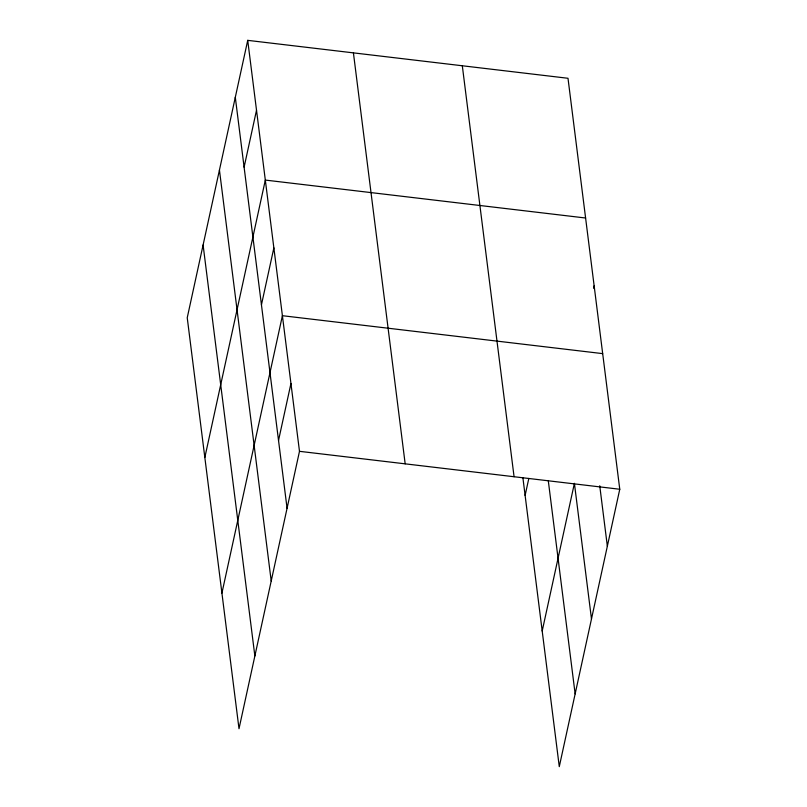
<?xml version="1.0" encoding="UTF-8"?>
<svg xmlns="http://www.w3.org/2000/svg" width="807" height="807" viewBox="0 0 807 807"><rect width="100%" height="100%" fill="white"/><g stroke="black" fill="none" stroke-linecap="round" stroke-linejoin="round"><path stroke-width="1.21" d="M247.719 40.35L187.234 317.746L239.003 728.721L299.488 451.325L247.719 40.35L567.997 78.279L619.766 489.254L559.281 766.65L522.916 477.936M244.107 167.16L256.515 110.216M204.837 457.478L265.321 180.082L585.6 218.011M261.448 304.834L273.866 247.89M221.925 593.105L282.4 315.698L602.678 353.627M278.526 440.461L290.944 383.517M525.115 495.407L528.817 478.43M593.609 288.24L594.144 285.819M542.193 631.024L574.402 483.322L591.481 618.949M299.488 451.325L619.766 489.254M599.742 485.784L607.348 546.198M548.276 480.599L575.139 693.899M462.31 65.76L514.069 476.735M353.416 52.869L405.175 463.843M235.301 97.294L287.07 508.269M219.443 170.045L271.213 581.02M203.102 244.995L254.861 655.97"/></g></svg>
